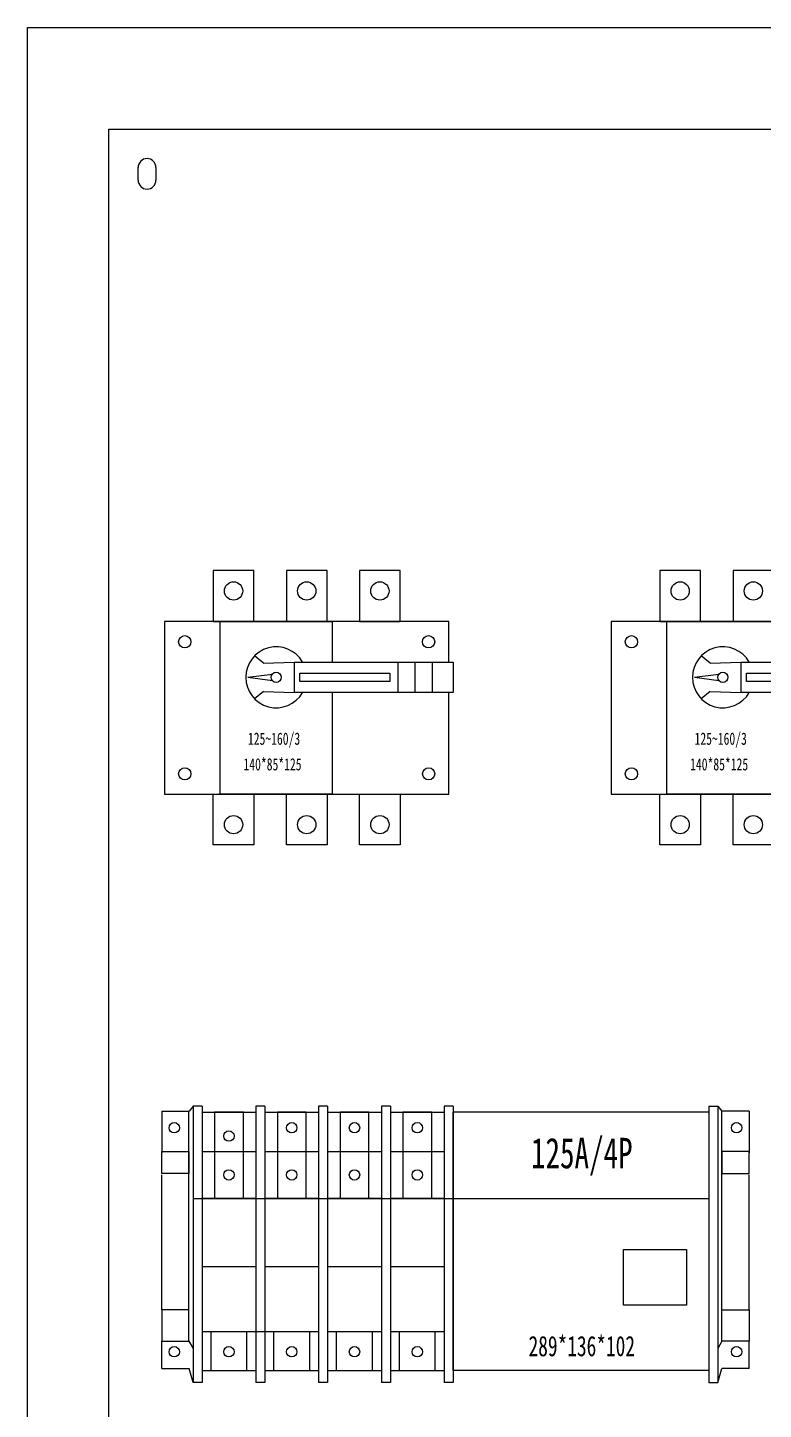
# Model space of a CAD drawing. Extents: x 180699 to 181399, y 198320 to 199620.
# Drawn here: x 180699 to 181061, y 198940 to 199620 of the extents above; entities that cross this region are included whole.
import ezdxf
from ezdxf.enums import TextEntityAlignment as Align

# ---------------------------------------------------------------- set-up
doc = ezdxf.new("R2010")
doc.units = 0
doc.header["$MEASUREMENT"] = 0
doc.layers.add('元件', color=7, linetype='Continuous')
doc.styles.add('CZC', font='', dxfattribs={"width": 0.7})
doc.styles.add('STYLE1', font='romans.shx', dxfattribs={"width": 0.7, "bigfont": 'ahztxt.shx'})
doc.styles.get('CZC').set_extended_font_data('SimSun')

# ---------------------------------------------------------------- blocks, each defined once
blk = doc.blocks.new('A$C90259117')
at = {"layer": '元件', "color": 8, "ltscale": 0.3}
for p, q in [((48.7, -20.54), (44.39, -16.9)), ((48.7, -20.54), (63.89, -20.01)), ((63.89, -20.01), (63.89, -34.99)), ((114.87, -20.01), (114.87, -34.99)), ((123.28, -20.01), (123.28, -34.99)), ((131.7, -20.01), (131.7, -34.99)), ((41.11, -27.5), (53.1, -25.88)), ((41.11, -27.5), (53.1, -29.12)), ((48.7, -34.46), (44.39, -38.1)), ((48.7, -34.46), (63.89, -34.99))]:
    blk.add_line(p, q, dxfattribs=at)
for points in [[(24, 0), (44, 0), (44, 25), (24, 25)], [(60, 0), (80, 0), (80, 25), (60, 25)], [(96, 0), (116, 0), (116, 25), (96, 25)], [(66.61, -25.39), (110.94, -25.39), (110.94, -29.61), (66.61, -29.61)], [(24, -85), (44, -85), (44, -110), (24, -110)], [(60, -85), (80, -85), (80, -110), (60, -110)], [(96, -85), (116, -85), (116, -110), (96, -110)]]:
    blk.add_lwpolyline(points, close=True, dxfattribs=at)
for points in [[(140, -20.01), (140, 0), (0, 0), (0, -85), (140, -85), (140, -34.99)], [(82.5, -34.99), (82.5, -85), (27.5, -85), (27.5, 0), (82.5, 0), (82.5, -20.01)], [(63.89, -20.01), (142.05, -20.01), (142.05, -34.99), (63.89, -34.99)]]:
    blk.add_lwpolyline(points, dxfattribs=at)
for centre, radius in [((34, 15), 4.5), ((70, 15), 4.5), ((106, 15), 4.5), ((10, -10), 3), ((129.96, -10), 3), ((55, -27.5), 2.5), ((10, -75), 3), ((130, -75), 3), ((34, -100), 4.5), ((70, -100), 4.5), ((106, -100), 4.5)]:
    blk.add_circle(centre, radius, dxfattribs=at)
blk.add_arc((55, -27.5), 15, 29.96164, 330.03836, dxfattribs=at)
at = {"layer": '元件', "color": 8, "ltscale": 0.3, "char_height": 6, "attachment_point": 1, "style": 'STYLE1'}
for s, insert, width in [('\\pxt9;{\\fSimSun|b0|i0|c0|p49;125~\\fSimSun|b0|i0|c134|p49;160/3}', (41.08, -54.69), 33.6979), ('\\pxt9;{\\fSimSun|b0|i0|c134|p49;140*85*125}', (38.89, -67.29), 35.7717)]:
    blk.add_mtext(s, dxfattribs=dict(at, insert=insert, width=width))
blk = doc.blocks.new('A$C80adffb2')
at = {"layer": '元件', "color": 8, "transparency": 33554687}
for p, q in [((0, 64.56), (13.49, 64.56)), ((0, 64.56), (0, 44.06)), ((13.4, -48.58), (13.4, 64.56)), ((15.41, 67.01), (13.49, 64.56)), ((19.83, 67.01), (15.41, 67.01)), ((15.41, 67.01), (15.41, -68.99)), ((19.83, 67.01), (19.83, -68.99)), ((19.83, 64.06), (46.31, 64.06)), ((50.72, 67.01), (46.31, 67.01)), ((46.31, 67.01), (46.31, -68.99)), ((50.72, 67.01), (50.72, -68.99)), ((50.72, 64.06), (77.2, 64.06)), ((77.2, 67.01), (77.2, -68.99)), ((81.61, 67.01), (77.2, 67.01)), ((81.61, 67.01), (81.61, -68.99)), ((81.61, 64.06), (108.09, 64.06)), ((108.09, 67.01), (108.09, -68.99)), ((112.5, 67.01), (108.09, 67.01)), ((108.09, 67.01), (108.09, -63.07)), ((112.5, 67.01), (112.5, -68.99)), ((112.5, 67.01), (112.5, -44.51)), ((112.5, 64.06), (138.98, 64.06)), ((138.98, 67.01), (138.98, -68.99)), ((143.4, 67.01), (138.98, 67.01)), ((143.4, 67.01), (143.4, -68.99)), ((143.4, -63.07), (143.4, 64.06)), ((269.17, 64.06), (143.4, 64.06)), ((269.17, 67.01), (269.17, -68.99)), ((269.17, 67.01), (273.59, 67.01)), ((273.59, 67.01), (273.59, -68.99)), ((273.59, 67.01), (275.51, 64.56)), ((289, 64.56), (275.51, 64.56)), ((275.6, -48.58), (275.6, 64.56)), ((289, 64.56), (289, 44.06)), ((0, 33.89), (0, 44.75)), ((0, 44.75), (13.4, 44.75)), ((13.4, 44.75), (13.4, 33.89)), ((19.83, 44.75), (46.31, 44.75)), ((50.72, 44.75), (77.2, 44.75)), ((81.61, 44.75), (108.09, 44.75)), ((112.5, 44.75), (138.98, 44.75)), ((289, 44.75), (275.6, 44.75)), ((275.6, 44.75), (275.6, 33.89)), ((289, 33.89), (289, 44.75)), ((13.4, 33.89), (0, 33.89)), ((0, -33.19), (0, 33.19)), ((275.6, 33.89), (289, 33.89)), ((289, -33.19), (289, 33.19)), ((15.41, 21.58), (269.17, 21.58)), ((46.31, 21.58), (19.83, 21.58)), ((77.2, 21.58), (50.72, 21.58)), ((108.09, 21.58), (81.61, 21.58)), ((138.98, 21.58), (112.5, 21.58)), ((46.31, -12.08), (19.83, -12.08)), ((77.2, -12.08), (50.72, -12.08)), ((108.09, -12.08), (81.61, -12.08)), ((138.98, -12.08), (112.5, -12.08)), ((13.4, -33.19), (0, -33.19)), ((0, -33.19), (0, -48.58)), ((13.4, -48.58), (13.4, -33.19)), ((275.6, -33.19), (289, -33.19)), ((275.6, -48.58), (275.6, -33.19)), ((289, -33.19), (289, -48.58)), ((19.83, -43.75), (77.2, -43.75)), ((24.24, -63.07), (24.24, -43.75)), ((41.89, -63.07), (41.89, -43.75)), ((55.13, -63.07), (55.13, -43.75)), ((72.79, -63.07), (72.79, -43.75)), ((81.61, -43.75), (108.09, -43.75)), ((86.03, -63.07), (86.03, -43.75)), ((103.68, -63.07), (103.68, -43.75)), ((112.5, -43.75), (138.98, -43.75)), ((116.92, -63.07), (116.92, -43.75)), ((134.57, -63.07), (134.57, -43.75)), ((0, -48.58), (13.4, -48.58)), ((0, -61.95), (0, -48.58)), ((13.4, -48.58), (15.41, -52.12)), ((275.6, -48.58), (273.59, -52.12)), ((289, -48.58), (275.6, -48.58)), ((289, -61.95), (289, -48.58)), ((0, -61.95), (13.49, -61.95)), ((15.41, -68.99), (13.49, -61.95)), ((19.83, -63.07), (46.31, -63.07)), ((24.24, -63.07), (41.89, -63.07)), ((50.72, -63.07), (77.2, -63.07)), ((55.13, -63.07), (72.79, -63.07)), ((81.61, -63.07), (108.09, -63.07)), ((86.03, -63.07), (103.68, -63.07)), ((112.5, -63.07), (138.98, -63.07)), ((116.92, -63.07), (134.57, -63.07)), ((269.17, -63.07), (143.4, -63.07)), ((273.59, -68.99), (275.51, -61.95)), ((289, -61.95), (275.51, -61.95)), ((19.83, -68.99), (15.41, -68.99)), ((50.72, -68.99), (46.31, -68.99)), ((81.61, -68.99), (77.2, -68.99)), ((112.5, -68.99), (108.09, -68.99)), ((143.4, -68.99), (138.98, -68.99)), ((269.17, -68.99), (273.59, -68.99))]:
    blk.add_line(p, q, dxfattribs=at)
for points in [[(25.99, 21.58), (40.15, 21.58), (40.15, 64.06), (25.99, 64.06)], [(56.88, 21.58), (71.04, 21.58), (71.04, 64.06), (56.88, 64.06)], [(87.77, 21.58), (101.93, 21.58), (101.93, 64.06), (87.77, 64.06)], [(118.66, 21.58), (132.82, 21.58), (132.82, 64.06), (118.66, 64.06)], [(227.23, -3.48), (258.25, -3.48), (258.25, -30.78), (227.23, -30.78)]]:
    blk.add_lwpolyline(points, close=True, dxfattribs=at)
for centre in [(6.15, 56.42), (33.07, 52.37), (63.96, 56.42), (94.85, 56.42), (125.74, 56.42), (282.85, 56.42), (33.07, 33.25), (63.96, 33.25), (94.85, 33.25), (125.74, 33.25), (6.15, -53.8), (33.07, -53.8), (63.96, -53.8), (94.85, -53.8), (125.74, -53.8), (282.85, -53.8)]:
    blk.add_circle(centre, 2.56, dxfattribs=at)
at = {"layer": '元件', "color": 8, "transparency": 33554687, "style": 'CZC', "width": 0.7}
for s, height, p in [('125A/4P', 15, (206.66, 42.76)), ('289*136*102', 10, (206.66, -50.65))]:
    blk.add_text(s, height=height, dxfattribs=at).set_placement(p, align=Align.MIDDLE)
blk = doc.blocks.new('A$C0B9C0A3C')
at = {"color": 6}
for points in [[(0, 3.5), (0, 8.5)], [(7, 8.5), (7, 3.5)]]:
    blk.add_lwpolyline(points, dxfattribs=at)
for centre, start, end in [((3.5, 8.5), 0, 180), ((3.5, 3.5), 180, 0)]:
    blk.add_arc(centre, 3.5, start, end, dxfattribs=at)

msp = doc.modelspace()

# ---------------------------------------------------------------- linework, layer by layer
at = {"transparency": 33554687}
for points in [[(180699.34, 199619.68), (181399.34, 199619.68), (181399.34, 198319.68), (180699.34, 198319.68)], [(180739.34, 199569.68), (181359.34, 199569.68), (181359.34, 198369.68), (180739.34, 198369.68)]]:
    msp.add_lwpolyline(points, close=True, dxfattribs=at)

# ---------------------------------------------------------------- block references
at = {"transparency": 33554687, "xscale": 1.25, "yscale": 1.25, "zscale": 1.25}
msp.add_blockref('A$C0B9C0A3C', (180753.71, 199540.24), dxfattribs=at)
at = {"layer": '元件', "color": 8, "transparency": 33554687}
for name, p in [('A$C90259117', (180766.64, 199327.49)), ('A$C90259117', (180986.39, 199327.49)), ('A$C80adffb2', (180765.32, 199021.91))]:
    msp.add_blockref(name, p, dxfattribs=at)

doc.saveas('drawing.dxf')
